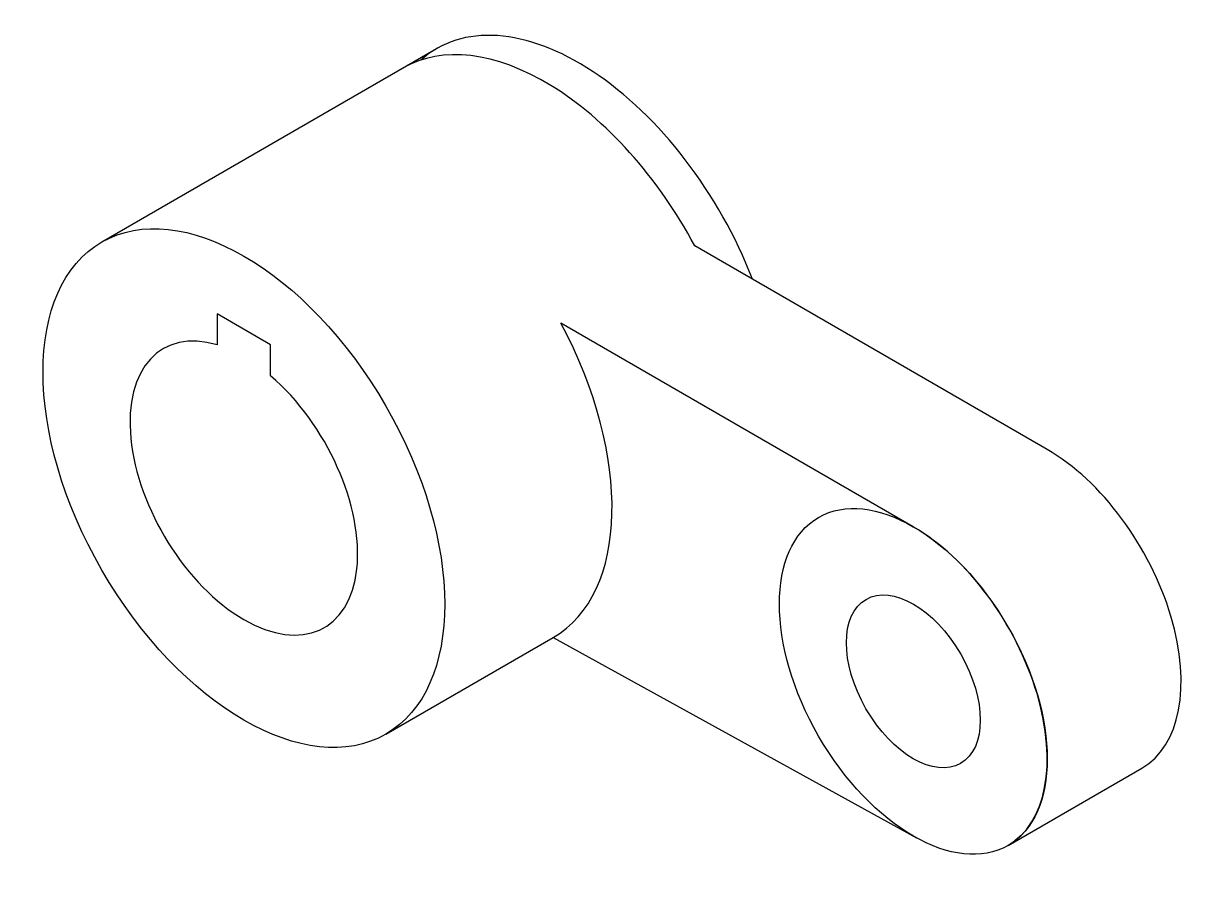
# Model space of a CAD drawing. Header units: millimetres. Extents: x 289 to 440, y 226 to 336.
import ezdxf

# ---------------------------------------------------------------- set-up
doc = ezdxf.new("R2010")
doc.units = ezdxf.units.MM
doc.header["$MEASUREMENT"] = 0

msp = doc.modelspace()

# ---------------------------------------------------------------- linework, layer by layer
for p, q in [((298.95, 308.21), (342.26, 333.21)), ((421.25, 281.39), (375.66, 307.71)), ((320.79, 294.92), (313.86, 298.92)), ((313.86, 298.92), (313.86, 294.92)), ((403.93, 271.39), (358.34, 297.71)), ((320.79, 290.92), (320.79, 294.92)), ((320.79, 290.92), (320.79, 294.92)), ((335.7, 244.57), (357.35, 257.07)), ((357.35, 257.07), (404.32, 231.17)), ((416.18, 230.18), (433.5, 240.18))]:
    msp.add_line(p, q)
for centre, major_axis, start_param, end_param in [((360.63, 301.39), (18.37, -31.82), 1.308997, 3.259718), ((356.3, 298.89), (18.37, -31.82), 1.515126, 3.141593), ((338.98, 288.89), (18.37, -31.82), 6.283185, 7.798311), ((317.33, 276.39), (10.41, -18.03), 2.593716, 8.401859), ((421.25, 261.39), (12.25, -21.21), 6.283185, 8.63938), ((403.93, 251.39), (12.25, -21.21), 6.283185, 8.63938)]:
    msp.add_ellipse(centre, major_axis=major_axis, ratio=0.57735, start_param=start_param, end_param=end_param)
for centre, major_axis in [((317.33, 276.39), (18.37, -31.82)), ((403.93, 251.39), (12.25, -21.21)), ((403.93, 251.39), (6.12, -10.61))]:
    msp.add_ellipse(centre, major_axis=major_axis, ratio=0.57735)

doc.saveas('drawing.dxf')
